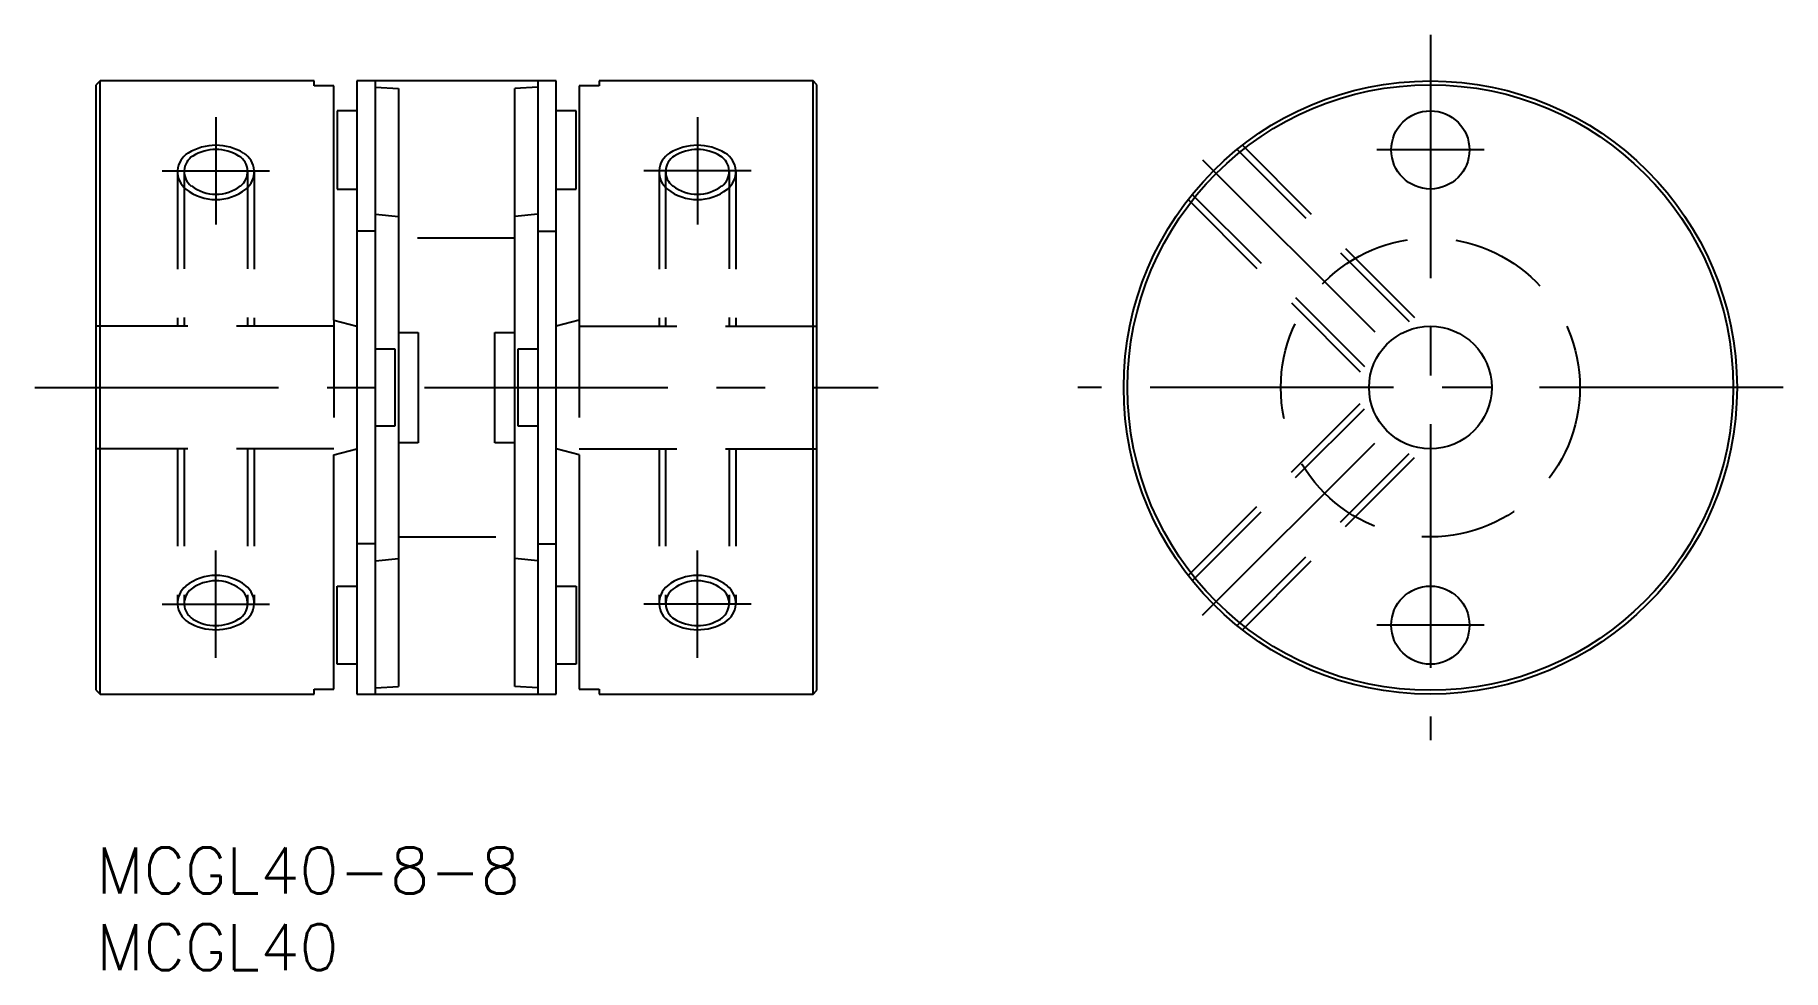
# Model space of a CAD drawing. Extents: x -4 to 110, y -8 to 53.
import ezdxf

# ---------------------------------------------------------------- set-up
doc = ezdxf.new("R2010")
doc.units = 0
doc.header["$LTSCALE"] = 0.5
doc.linetypes.add('CENTER', pattern=[50.8, 31.75, -6.35, 6.35, -6.35])
doc.linetypes.add('DASHED', pattern=[19.05, 12.7, -6.35])
for name, color, linetype in [('MSM_CENTER', 1, 'CENTER'), ('MSM_CONTINUOUS', 7, 'CONTINUOUS'), ('MSM_DASHED', 4, 'DASHED'), ('MSM_NARROW', 5, 'CONTINUOUS'), ('MSM_PART_NUMBER', 7, 'CONTINUOUS')]:
    doc.layers.add(name, color=color, linetype=linetype)
doc.styles.get("Standard").update_dxf_attribs({"font": 'txt.shx', "height": 3, "bigfont": 'bigfont.shx'})

# ---------------------------------------------------------------- blocks, each defined once
blk = doc.blocks.new('*U7')
at = {"layer": 'MSM_PART_NUMBER'}
blk.add_text('MCGL40-8-8', height=3, dxfattribs=at).set_placement((0, -3))
blk = doc.blocks.new('*U8')
at = {"layer": 'MSM_PART_NUMBER'}
blk.add_text('MCGL40', height=3, dxfattribs=at).set_placement((0, -8))

msp = doc.modelspace()

# ---------------------------------------------------------------- linework, layer by layer
at = {"layer": 'MSM_CENTER'}
for p, q in [((87, 53), (87, 7)), ((7.8, 47.64), (7.8, 40.64)), ((39.2, 47.64), (39.2, 40.64)), ((72.15, 44.85), (84.88, 32.12)), ((90.5, 45.5), (83.5, 45.5)), ((4.3, 44.14), (11.3, 44.14)), ((42.7, 44.14), (35.7, 44.14)), ((-4, 30), (51, 30)), ((110, 30), (64, 30)), ((72.15, 15.15), (84.88, 27.88)), ((7.8, 12.36), (7.8, 19.36)), ((39.2, 12.36), (39.2, 19.36)), ((4.3, 15.86), (11.3, 15.86)), ((42.7, 15.86), (35.7, 15.86)), ((90.5, 14.5), (83.5, 14.5))]:
    msp.add_line(p, q, dxfattribs=at)
at = {"layer": 'MSM_CONTINUOUS'}
for p, q in [((0.25, 50), (0, 49.75)), ((0, 10.25), (0, 49.75)), ((14.2, 50), (0.25, 50)), ((0.25, 10), (0.25, 50)), ((14.2, 49.67), (14.2, 50)), ((15.5, 49.67), (14.2, 49.67)), ((15.5, 34.4), (15.5, 49.67)), ((30, 50), (17, 50)), ((17, 50), (17, 10)), ((18.2, 10), (18.2, 50)), ((18.2, 49.6), (19.7, 49.51)), ((19.7, 49.51), (19.7, 10.49)), ((28.8, 49.6), (27.3, 49.51)), ((27.3, 10.49), (27.3, 49.51)), ((28.8, 50), (28.8, 10)), ((30, 10), (30, 50)), ((32.8, 49.67), (31.5, 49.67)), ((31.5, 49.67), (31.5, 34.4)), ((46.75, 50), (32.8, 50)), ((32.8, 50), (32.8, 49.67)), ((47, 49.75), (46.75, 50)), ((46.75, 10), (46.75, 50)), ((47, 10.25), (47, 49.75)), ((17, 48.05), (15.7, 48.05)), ((15.7, 48.05), (15.7, 42.95)), ((31.3, 48.05), (30, 48.05)), ((31.3, 42.95), (31.3, 48.05)), ((15.7, 42.95), (17, 42.95)), ((30, 42.95), (31.3, 42.95)), ((18.2, 41.31), (19.7, 41.16)), ((28.8, 41.31), (27.3, 41.16)), ((15.5, 34.4), (17, 34)), ((31.5, 34.4), (30, 34)), ((19.7, 33.6), (21, 33.6)), ((21, 33.6), (21, 26.4)), ((26, 33.6), (27.3, 33.6)), ((26, 26.4), (26, 33.6)), ((19.5, 32.5), (18.2, 32.5)), ((19.5, 27.5), (19.5, 32.5)), ((28.8, 32.5), (27.5, 32.5)), ((27.5, 32.5), (27.5, 27.5)), ((18.2, 27.5), (19.5, 27.5)), ((27.5, 27.5), (28.8, 27.5)), ((21, 26.4), (19.7, 26.4)), ((27.3, 26.4), (26, 26.4)), ((15.5, 25.6), (17, 26)), ((15.5, 10.33), (15.5, 25.6)), ((31.5, 25.6), (30, 26)), ((31.5, 25.6), (31.5, 10.33)), ((18.2, 18.69), (19.7, 18.84)), ((28.8, 18.69), (27.3, 18.84)), ((15.7, 17.05), (17, 17.05)), ((15.7, 11.95), (15.7, 17.05)), ((30, 17.05), (31.3, 17.05)), ((31.3, 17.05), (31.3, 11.95)), ((17, 11.95), (15.7, 11.95)), ((31.3, 11.95), (30, 11.95)), ((14.2, 10.33), (15.5, 10.33)), ((14.2, 10), (14.2, 10.33)), ((18.2, 10.4), (19.7, 10.49)), ((28.8, 10.4), (27.3, 10.49)), ((31.5, 10.33), (32.8, 10.33)), ((32.8, 10.33), (32.8, 10)), ((0, 10.25), (0.25, 10)), ((0.25, 10), (14.2, 10)), ((17, 10), (30, 10)), ((32.8, 10), (46.75, 10)), ((46.75, 10), (47, 10.25))]:
    msp.add_line(p, q, dxfattribs=at)
for centre, radius in [((87, 30), 20), ((87, 30), 19.75), ((87, 45.5), 2.55), ((87, 30), 4), ((87, 14.5), 2.55)]:
    msp.add_circle(centre, radius, dxfattribs=at)
for centre, radius, start, end in [((6.92, 44.09), 1.19, 121.7542, 232.4692), ((7.8, 42.67), 2.86, 58.2458, 121.7542), ((8.68, 44.09), 1.19, 307.5308, 58.2458), ((38.32, 44.09), 1.19, 121.7542, 232.4692), ((39.2, 42.67), 2.86, 58.2458, 121.7542), ((40.08, 44.09), 1.19, 307.5308, 58.2458), ((7.8, 45.24), 2.63, 232.4692, 307.5308), ((39.2, 45.24), 2.63, 232.4692, 307.5308), ((7.8, 14.76), 2.63, 52.7029, 127.7644), ((39.2, 14.76), 2.63, 52.2356, 127.2971), ((6.92, 15.91), 1.19, 127.7644, 238.4795), ((8.68, 15.91), 1.19, 301.9878, 52.7029), ((38.32, 15.91), 1.19, 127.2971, 238.0122), ((40.08, 15.91), 1.19, 301.5205, 52.2356), ((7.79, 17.33), 2.86, 238.4795, 301.9878), ((39.21, 17.33), 2.86, 238.0122, 301.5205)]:
    msp.add_arc(centre, radius, start, end, dxfattribs=at)
at = {"layer": 'MSM_DASHED'}
for p, q in [((74.74, 45.8), (86.56, 33.98)), ((74.4, 45.53), (86.04, 33.88)), ((5.3, 44.07), (5.3, 34)), ((5.73, 44.09), (5.73, 34)), ((9.87, 44.09), (9.87, 34)), ((10.3, 44.07), (10.3, 34)), ((36.7, 44.07), (36.7, 34)), ((37.13, 44.09), (37.13, 34)), ((41.27, 44.09), (41.27, 34)), ((41.7, 44.07), (41.7, 34)), ((71.2, 42.26), (83.02, 30.44)), ((71.47, 42.6), (83.12, 30.96)), ((18.2, 40.2), (17, 40.2)), ((28.8, 40.2), (30, 40.2)), ((27.3, 39.75), (19.7, 39.75)), ((15.5, 34.4), (15.5, 25.6)), ((31.5, 34.4), (31.5, 25.6)), ((15.5, 34), (0, 34)), ((31.5, 34), (47, 34)), ((71.2, 17.74), (83.02, 29.56)), ((71.47, 17.4), (83.12, 29.04)), ((15.5, 26), (0, 26)), ((5.3, 26), (5.3, 15.9)), ((5.73, 26), (5.73, 15.93)), ((9.87, 26), (9.87, 15.93)), ((10.3, 26), (10.3, 15.9)), ((31.5, 26), (47, 26)), ((36.7, 26), (36.7, 15.9)), ((37.13, 26), (37.13, 15.93)), ((41.27, 26), (41.27, 15.93)), ((41.7, 26), (41.7, 15.9)), ((74.4, 14.47), (86.04, 26.12)), ((74.74, 14.2), (86.56, 26.02)), ((18.2, 19.8), (17, 19.8)), ((19.7, 20.25), (27.3, 20.25)), ((28.8, 19.8), (30, 19.8))]:
    msp.add_line(p, q, dxfattribs=at)
msp.add_circle((87, 30), 9.75, dxfattribs=at)
at = {"layer": 'MSM_NARROW'}
for centre, radius, start, end in [((7.8, 42.31), 3.49, 58.773, 121.227), ((39.2, 42.31), 3.49, 58.773, 121.227), ((6.73, 44.07), 1.43, 121.227, 231.7674), ((8.87, 44.07), 1.43, 308.2326, 58.773), ((38.13, 44.07), 1.43, 121.227, 231.7674), ((40.27, 44.07), 1.43, 308.2326, 58.773), ((7.8, 45.42), 3.16, 231.7674, 308.2326), ((39.2, 45.42), 3.16, 231.7674, 308.2326), ((7.81, 14.58), 3.16, 52.0011, 128.4662), ((39.19, 14.58), 3.16, 51.5338, 127.9989), ((6.73, 15.93), 1.43, 128.4662, 239.0067), ((8.87, 15.94), 1.43, 301.4606, 52.0011), ((38.13, 15.94), 1.43, 127.9989, 238.5394), ((40.27, 15.93), 1.43, 300.9933, 51.5338), ((7.79, 17.69), 3.49, 239.0067, 301.4606), ((39.21, 17.69), 3.49, 238.5394, 300.9933)]:
    msp.add_arc(centre, radius, start, end, dxfattribs=at)

# ---------------------------------------------------------------- block references
at = {"layer": 'MSM_CONTINUOUS'}
for name in ['*U7', '*U8']:
    msp.add_blockref(name, (0, 0), dxfattribs=at)

doc.saveas('drawing.dxf')
